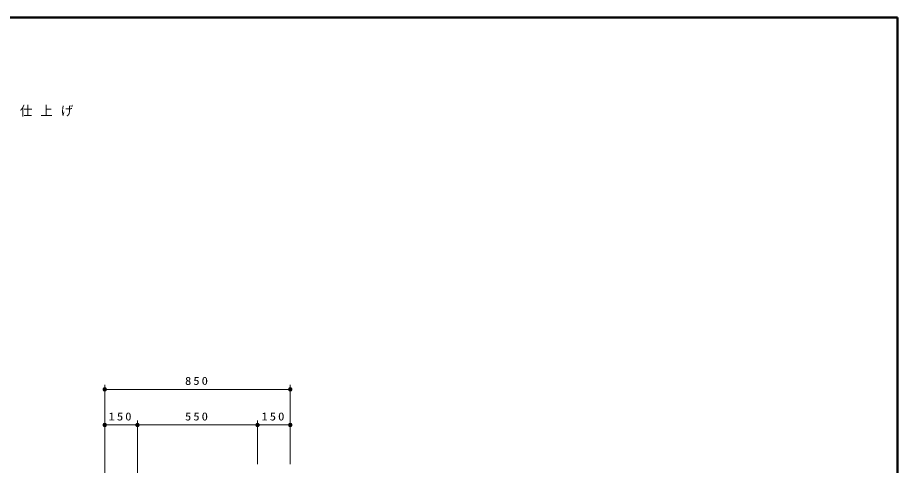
# Model space of a CAD drawing. Units: millimetres on the paper, scale 1:20. Extents: x -385 to 0, y -5 to 267.
# Drawn here: x -201.5 to 0, y 164.5 to 267 of the extents above; entities that cross this region are included whole.
import ezdxf

# ---------------------------------------------------------------- set-up
doc = ezdxf.new("R2010")
doc.units = ezdxf.units.MM
doc.layers.add('LY_1', color=7, linetype='Continuous', lineweight=13)
doc.layers.add('LY_2', color=7, linetype='Continuous', lineweight=13)
doc.styles.add('ＭＳ ゴシック', font='')
doc.styles.get('ＭＳ ゴシック').set_extended_font_data('MS Gothic')

# ---------------------------------------------------------------- blocks, each defined once
blk = doc.blocks.new('filled_dot')
at = {"color": 0, "linetype": 'Continuous', "lineweight": -2, "const_width": 1.25}
blk.add_lwpolyline([(-0.625, 0, 1), (0.625, 0, 1)], format="xyb", close=True, dxfattribs=at)

msp = doc.modelspace()

# ---------------------------------------------------------------- linework, layer by layer
at = {"layer": 'LY_1'}
for p, q in [((-181.526, 174.772), (-181.526, 182.922)), ((-181.526, 181.922), (-139.026, 181.922)), ((-139.026, 174.772), (-139.026, 182.922)), ((-181.526, 109.772), (-181.526, 174.772)), ((-181.526, 173.772), (-174.026, 173.772)), ((-174.026, 109.772), (-174.026, 174.772)), ((-174.026, 173.772), (-146.526, 173.772)), ((-146.526, 164.772), (-146.526, 174.772)), ((-146.526, 173.772), (-139.026, 173.772)), ((-139.026, 164.772), (-139.026, 174.772))]:
    msp.add_line(p, q, dxfattribs=at)
at = {"layer": 'LY_2', "lineweight": 50}
for p, q in [((0, 267), (-385, 267)), ((0, 0), (0, 267))]:
    msp.add_line(p, q, dxfattribs=at)

# ---------------------------------------------------------------- block references
at = {"layer": 'LY_1', "xscale": 0.4, "yscale": 0.4}
for p in [(-181.526, 181.922), (-181.526, 173.772), (-174.026, 173.772), (-146.526, 173.772)]:
    msp.add_blockref('filled_dot', p, dxfattribs=at)
at = {"layer": 'LY_1', "xscale": 0.4, "yscale": 0.4, "rotation": 180}
for p in [(-139.026, 181.922), (-174.026, 173.772), (-146.526, 173.772), (-139.026, 173.772)]:
    msp.add_blockref('filled_dot', p, dxfattribs=at)

# ---------------------------------------------------------------- texts
at = {"layer": 'LY_1', "style": 'ＭＳ ゴシック'}
for s, insert, char_height, attachment_point in [('\\T1.64;\\W0.95;ショットブラスト仕上げ', (-238.324, 245.568), 2.199, 4), ('\\T1.33;\\W1.15;850', (-160.276, 182.922), 1.833, 8), ('\\T1.33;\\W1.15;150', (-177.776, 174.772), 1.833, 8), ('\\T1.33;\\W1.15;550', (-160.276, 174.772), 1.833, 8), ('\\T1.33;\\W1.15;150', (-142.776, 174.772), 1.833, 8)]:
    msp.add_mtext(s, dxfattribs=dict(at, insert=insert, char_height=char_height, attachment_point=attachment_point))

doc.saveas('drawing.dxf')
